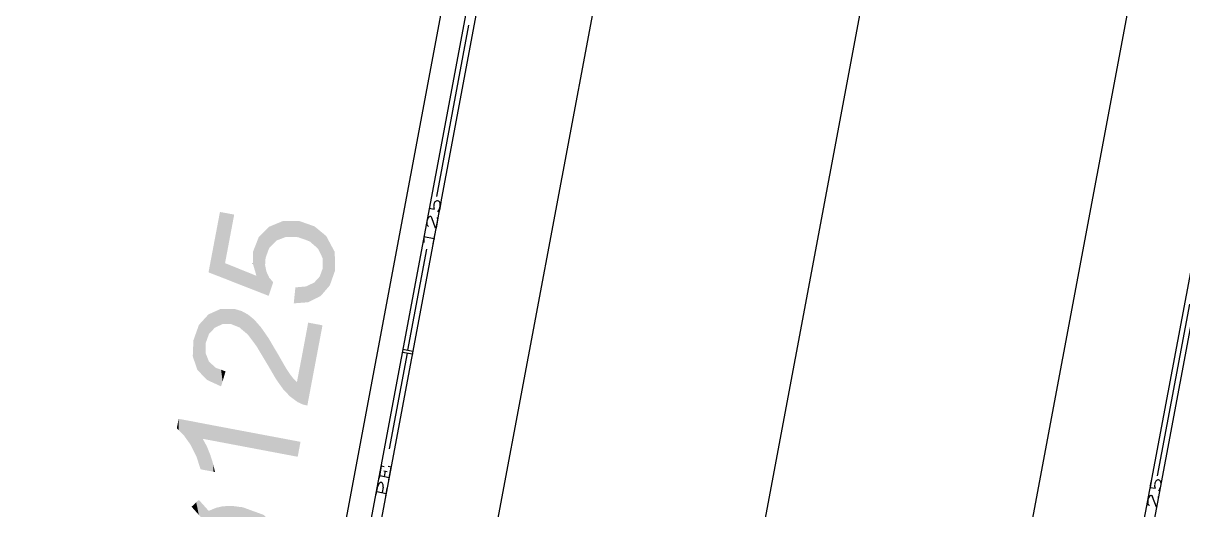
# Model space of a CAD drawing. Header units: inches. Extents: x 0.0008 to 0.0144, y 0.0003 to 0.0113.
# Drawn here: x 0.005871 to 0.006425, y 0.003539 to 0.003772 of the extents above; entities that cross this region are included whole.
import ezdxf

# ---------------------------------------------------------------- set-up
doc = ezdxf.new("R2010")
doc.units = ezdxf.units.IN
doc.header["$MEASUREMENT"] = 0
doc.linetypes.add('STRICHPUNKT', pattern=[25.4, 12.7, -6.35, 0, -6.35])
doc.layers.add('Standard', color=7, linetype='Continuous')

# ---------------------------------------------------------------- blocks, each defined once
blk = doc.blocks.new('*U655')
at = {"layer": 'Standard', "color": 4, "linetype": 'ByBlock'}
for points in [[(0.1512, 0.089891), (0.151179, 0.089946), (0.1512, 0.089966)], [(0.15122, 0.089868), (0.1512, 0.089966), (0.15122, 0.089985)], [(0.1512, 0.089891), (0.1512, 0.089966), (0.15122, 0.089868)], [(0.151252, 0.089832), (0.15122, 0.089985), (0.151252, 0.090015)], [(0.15122, 0.089868), (0.15122, 0.089985), (0.151252, 0.089832)], [(0.151252, 0.089832), (0.151252, 0.090015), (0.151273, 0.089808)], [(0.151273, 0.089084), (0.151273, 0.089991), (0.15128, 0.089078)], [(0.151179, 0.089914), (0.151163, 0.089932), (0.151179, 0.089946)], [(0.151179, 0.089914), (0.151179, 0.089946), (0.1512, 0.089891)], [(0.151387, 0.089681), (0.151371, 0.089881), (0.151387, 0.089888)], [(0.151455, 0.089605), (0.151387, 0.089888), (0.151455, 0.089916)], [(0.151387, 0.089681), (0.151387, 0.089888), (0.151455, 0.089605)], [(0.151463, 0.089596), (0.151455, 0.089916), (0.151463, 0.089919)], [(0.151455, 0.089605), (0.151455, 0.089916), (0.151463, 0.089596)], [(0.151499, 0.089556), (0.151463, 0.089919), (0.151499, 0.089927)], [(0.151463, 0.089596), (0.151463, 0.089919), (0.151499, 0.089556)], [(0.151544, 0.089746), (0.151499, 0.089927), (0.151544, 0.089938)], [(0.151561, 0.089749), (0.151544, 0.089938), (0.151561, 0.089938)], [(0.151609, 0.089753), (0.151561, 0.089938), (0.151609, 0.08994)], [(0.151611, 0.089754), (0.151609, 0.08994), (0.151611, 0.08994)], [(0.151611, 0.089754), (0.151611, 0.08994), (0.151629, 0.089753)], [(0.151629, 0.089753), (0.151611, 0.08994), (0.151629, 0.08994)], [(0.151657, 0.089752), (0.151629, 0.08994), (0.151657, 0.089941)], [(0.151629, 0.089753), (0.151629, 0.08994), (0.151657, 0.089752)], [(0.151657, 0.089752), (0.151657, 0.089941), (0.151675, 0.089751)], [(0.151675, 0.089751), (0.151675, 0.089939), (0.151742, 0.089741)], [(0.151742, 0.089741), (0.151742, 0.08993), (0.151747, 0.08974)], [(0.151747, 0.08974), (0.151747, 0.08993), (0.15177, 0.089733)], [(0.15177, 0.089733), (0.15177, 0.089927), (0.151784, 0.089728)], [(0.151784, 0.089728), (0.151784, 0.089925), (0.151865, 0.089702)], [(0.151865, 0.089702), (0.151865, 0.089896), (0.151891, 0.089693)], [(0.151891, 0.089693), (0.151891, 0.089886), (0.151922, 0.089683)], [(0.151922, 0.089683), (0.151922, 0.089875), (0.151939, 0.08967)], [(0.151939, 0.08967), (0.151939, 0.089869), (0.152, 0.089621)], [(0.152, 0.089621), (0.152, 0.089847), (0.152018, 0.089607)], [(0.152018, 0.089607), (0.152018, 0.08984), (0.152037, 0.089591)], [(0.152037, 0.089591), (0.152037, 0.089833), (0.152037, 0.089591)], [(0.152037, 0.089591), (0.152037, 0.089833), (0.152063, 0.08954)], [(0.1512, 0.089153), (0.151179, 0.089673), (0.1512, 0.089706)], [(0.15122, 0.089134), (0.1512, 0.089706), (0.15122, 0.089739)], [(0.1512, 0.089153), (0.1512, 0.089706), (0.15122, 0.089134)], [(0.151252, 0.089104), (0.15122, 0.089739), (0.151252, 0.089781)], [(0.15122, 0.089134), (0.15122, 0.089739), (0.151252, 0.089104)], [(0.151273, 0.089084), (0.151252, 0.089781), (0.151273, 0.089808)], [(0.151252, 0.089104), (0.151252, 0.089781), (0.151273, 0.089084)], [(0.151499, 0.089556), (0.151499, 0.089738), (0.151544, 0.089506)], [(0.151544, 0.089506), (0.151544, 0.089688), (0.151561, 0.089486)], [(0.152063, 0.08954), (0.152063, 0.089807), (0.152095, 0.089473)], [(0.152095, 0.089473), (0.152095, 0.089774), (0.152096, 0.089341)], [(0.152096, 0.088886), (0.152096, 0.089773), (0.152112, 0.088868)], [(0.151149, 0.089279), (0.151129, 0.089525), (0.151149, 0.089603)], [(0.151163, 0.089244), (0.151149, 0.089603), (0.151163, 0.089636)], [(0.151149, 0.089279), (0.151149, 0.089603), (0.151163, 0.089244)], [(0.151179, 0.089204), (0.151163, 0.089636), (0.151179, 0.089673)], [(0.151163, 0.089244), (0.151163, 0.089636), (0.151179, 0.089204)], [(0.151179, 0.089204), (0.151179, 0.089673), (0.1512, 0.089153)], [(0.151561, 0.089486), (0.151561, 0.089668), (0.151609, 0.089432)], [(0.151609, 0.089432), (0.151609, 0.089615), (0.151611, 0.08943)], [(0.151611, 0.08943), (0.151611, 0.089613), (0.151629, 0.08941)], [(0.151629, 0.08941), (0.151629, 0.089592), (0.151657, 0.089379)], [(0.151657, 0.089379), (0.151657, 0.089561), (0.151675, 0.089358)], [(0.151675, 0.089358), (0.151675, 0.089541), (0.151742, 0.089282)], [(0.151129, 0.08933), (0.151128, 0.089332), (0.151129, 0.089525)], [(0.151129, 0.08933), (0.151129, 0.089525), (0.151149, 0.089279)], [(0.15128, 0.089078), (0.15128, 0.089503), (0.151283, 0.089075)], [(0.151742, 0.089282), (0.151742, 0.089465), (0.151747, 0.089277)], [(0.151747, 0.089277), (0.151747, 0.08946), (0.15177, 0.089251)], [(0.15177, 0.089251), (0.15177, 0.089434), (0.151784, 0.089236)], [(0.151784, 0.089236), (0.151784, 0.089418), (0.151865, 0.089145)], [(0.151283, 0.089075), (0.151283, 0.089375), (0.151317, 0.089044)], [(0.151317, 0.089044), (0.151317, 0.089306), (0.151341, 0.089022)], [(0.151341, 0.089022), (0.151341, 0.089259), (0.151356, 0.089008)], [(0.151865, 0.089145), (0.151865, 0.089327), (0.151891, 0.089115)], [(0.152095, 0.088887), (0.152063, 0.089251), (0.152095, 0.089339)], [(0.152096, 0.088886), (0.152095, 0.089339), (0.152096, 0.089341)], [(0.152095, 0.088887), (0.152095, 0.089339), (0.152096, 0.088886)], [(0.151356, 0.089008), (0.151356, 0.089247), (0.151371, 0.089003)], [(0.151371, 0.089003), (0.151371, 0.089235), (0.151387, 0.088998)], [(0.151387, 0.088998), (0.151387, 0.089221), (0.151455, 0.088974)], [(0.151455, 0.088974), (0.151455, 0.089167), (0.151463, 0.088972)], [(0.151463, 0.088972), (0.151463, 0.089164), (0.151499, 0.088959)], [(0.151499, 0.088959), (0.151499, 0.089153), (0.151544, 0.088944)], [(0.151544, 0.088944), (0.151544, 0.089138), (0.151561, 0.088938)], [(0.151561, 0.088938), (0.151561, 0.089133), (0.151609, 0.088922)], [(0.151609, 0.088922), (0.151609, 0.089117), (0.151611, 0.088922)], [(0.151611, 0.088922), (0.151611, 0.089117), (0.151629, 0.08892)], [(0.151891, 0.088922), (0.151865, 0.089112), (0.151891, 0.089115)], [(0.152018, 0.088974), (0.152, 0.089176), (0.152018, 0.089197)], [(0.152037, 0.088952), (0.152018, 0.089197), (0.152037, 0.089221)], [(0.152018, 0.088974), (0.152018, 0.089197), (0.152037, 0.088952)], [(0.152063, 0.088923), (0.152037, 0.089221), (0.152063, 0.089251)], [(0.152037, 0.088952), (0.152037, 0.089221), (0.152037, 0.088952)], [(0.152037, 0.088952), (0.152037, 0.089221), (0.152037, 0.089221)], [(0.152037, 0.088952), (0.152037, 0.089221), (0.152063, 0.088923)], [(0.152063, 0.088923), (0.152063, 0.089251), (0.152095, 0.088887)], [(0.151629, 0.08892), (0.151629, 0.089111), (0.151657, 0.088917)], [(0.151657, 0.088917), (0.151657, 0.089108), (0.151675, 0.088915)], [(0.151675, 0.088915), (0.151675, 0.089106), (0.151742, 0.088907)], [(0.151784, 0.08891), (0.15177, 0.089098), (0.151784, 0.0891)], [(0.151865, 0.088915), (0.151784, 0.0891), (0.151865, 0.089112)], [(0.152112, 0.088868), (0.152112, 0.089051), (0.152139, 0.088838)]]:
    blk.add_solid(points, dxfattribs=at)
at = {"layer": 'Standard', "color": 4, "linetype": 'ByBlock', "extrusion": (0, 0, -1)}
for points in [[(-0.151273, 0.089808), (-0.151252, 0.090015), (-0.151273, 0.089991)], [(-0.15128, 0.089078), (-0.151273, 0.089991), (-0.15128, 0.089983)], [(-0.15128, 0.089503), (-0.15128, 0.089983), (-0.151283, 0.08951)], [(-0.151283, 0.08951), (-0.15128, 0.089983), (-0.151283, 0.08998)], [(-0.151283, 0.08951), (-0.151283, 0.08998), (-0.151317, 0.089598)], [(-0.151317, 0.089598), (-0.151283, 0.08998), (-0.151317, 0.089942)], [(-0.151317, 0.089598), (-0.151317, 0.089942), (-0.151341, 0.089626)], [(-0.151341, 0.089626), (-0.151317, 0.089942), (-0.151341, 0.089915)], [(-0.151341, 0.089626), (-0.151341, 0.089915), (-0.151356, 0.089644)], [(-0.151356, 0.089644), (-0.151341, 0.089915), (-0.151356, 0.089898)], [(-0.151356, 0.089644), (-0.151356, 0.089898), (-0.151371, 0.089662)], [(-0.151371, 0.089662), (-0.151356, 0.089898), (-0.151371, 0.089881)], [(-0.151371, 0.089662), (-0.151371, 0.089881), (-0.151387, 0.089681)], [(-0.151499, 0.089738), (-0.151499, 0.089927), (-0.151544, 0.089746)], [(-0.151544, 0.089746), (-0.151544, 0.089938), (-0.151561, 0.089749)], [(-0.151561, 0.089749), (-0.151561, 0.089938), (-0.151609, 0.089753)], [(-0.151609, 0.089753), (-0.151609, 0.08994), (-0.151611, 0.089754)], [(-0.151675, 0.089751), (-0.151657, 0.089941), (-0.151675, 0.089939)], [(-0.151742, 0.089741), (-0.151675, 0.089939), (-0.151742, 0.08993)], [(-0.151747, 0.08974), (-0.151742, 0.08993), (-0.151747, 0.08993)], [(-0.15177, 0.089733), (-0.151747, 0.08993), (-0.15177, 0.089927)], [(-0.151784, 0.089728), (-0.15177, 0.089927), (-0.151784, 0.089925)], [(-0.151865, 0.089702), (-0.151784, 0.089925), (-0.151865, 0.089896)], [(-0.151891, 0.089693), (-0.151865, 0.089896), (-0.151891, 0.089886)], [(-0.151922, 0.089683), (-0.151891, 0.089886), (-0.151922, 0.089875)], [(-0.151939, 0.08967), (-0.151922, 0.089875), (-0.151939, 0.089869)], [(-0.152, 0.089621), (-0.151939, 0.089869), (-0.152, 0.089847)], [(-0.152018, 0.089607), (-0.152, 0.089847), (-0.152018, 0.08984)], [(-0.152037, 0.089591), (-0.152018, 0.08984), (-0.152037, 0.089833)], [(-0.152037, 0.089591), (-0.152037, 0.089833), (-0.152037, 0.089833)], [(-0.152063, 0.08954), (-0.152037, 0.089833), (-0.152063, 0.089807)], [(-0.151544, 0.089506), (-0.151499, 0.089738), (-0.151544, 0.089688)], [(-0.151561, 0.089486), (-0.151544, 0.089688), (-0.151561, 0.089668)], [(-0.152095, 0.089473), (-0.152063, 0.089807), (-0.152095, 0.089774)], [(-0.152096, 0.089341), (-0.152095, 0.089774), (-0.152096, 0.089773)], [(-0.152112, 0.088868), (-0.152096, 0.089773), (-0.152112, 0.089756)], [(-0.152112, 0.089051), (-0.152112, 0.089756), (-0.152139, 0.089088)], [(-0.152139, 0.089088), (-0.152112, 0.089756), (-0.152139, 0.089729)], [(-0.152139, 0.089088), (-0.152139, 0.089729), (-0.152195, 0.089168)], [(-0.152195, 0.089168), (-0.152139, 0.089729), (-0.152195, 0.089671)], [(-0.151609, 0.089432), (-0.151561, 0.089668), (-0.151609, 0.089615)], [(-0.151611, 0.08943), (-0.151609, 0.089615), (-0.151611, 0.089613)], [(-0.151629, 0.08941), (-0.151611, 0.089613), (-0.151629, 0.089592)], [(-0.151657, 0.089379), (-0.151629, 0.089592), (-0.151657, 0.089561)], [(-0.151675, 0.089358), (-0.151657, 0.089561), (-0.151675, 0.089541)], [(-0.151742, 0.089282), (-0.151675, 0.089541), (-0.151742, 0.089465)], [(-0.152195, 0.089168), (-0.152195, 0.089671), (-0.152197, 0.089171)], [(-0.152197, 0.089171), (-0.152195, 0.089671), (-0.152197, 0.089665)], [(-0.152197, 0.089171), (-0.152197, 0.089665), (-0.152228, 0.089263)], [(-0.152228, 0.089263), (-0.152197, 0.089665), (-0.152228, 0.089575)], [(-0.152228, 0.089263), (-0.152228, 0.089575), (-0.152246, 0.089318)], [(-0.152246, 0.089318), (-0.152228, 0.089575), (-0.152246, 0.089521)], [(-0.151283, 0.089075), (-0.15128, 0.089503), (-0.151283, 0.089375)], [(-0.151747, 0.089277), (-0.151742, 0.089465), (-0.151747, 0.08946)], [(-0.15177, 0.089251), (-0.151747, 0.08946), (-0.15177, 0.089434)], [(-0.151784, 0.089236), (-0.15177, 0.089434), (-0.151784, 0.089418)], [(-0.151865, 0.089145), (-0.151784, 0.089418), (-0.151865, 0.089327)], [(-0.152246, 0.089318), (-0.152246, 0.089521), (-0.152252, 0.089503)], [(-0.151317, 0.089044), (-0.151283, 0.089375), (-0.151317, 0.089306)], [(-0.151341, 0.089022), (-0.151317, 0.089306), (-0.151341, 0.089259)], [(-0.151356, 0.089008), (-0.151341, 0.089259), (-0.151356, 0.089247)], [(-0.151891, 0.089115), (-0.151865, 0.089327), (-0.151891, 0.089298)], [(-0.151891, 0.088922), (-0.151891, 0.089298), (-0.151922, 0.088931)], [(-0.151922, 0.088931), (-0.151891, 0.089298), (-0.151922, 0.089263)], [(-0.151922, 0.088931), (-0.151922, 0.089263), (-0.151939, 0.088936)], [(-0.151939, 0.088936), (-0.151922, 0.089263), (-0.151939, 0.089244)], [(-0.151371, 0.089003), (-0.151356, 0.089247), (-0.151371, 0.089235)], [(-0.151387, 0.088998), (-0.151371, 0.089235), (-0.151387, 0.089221)], [(-0.151455, 0.088974), (-0.151387, 0.089221), (-0.151455, 0.089167)], [(-0.151463, 0.088972), (-0.151455, 0.089167), (-0.151463, 0.089164)], [(-0.151499, 0.088959), (-0.151463, 0.089164), (-0.151499, 0.089153)], [(-0.151544, 0.088944), (-0.151499, 0.089153), (-0.151544, 0.089138)], [(-0.151561, 0.088938), (-0.151544, 0.089138), (-0.151561, 0.089133)], [(-0.151609, 0.088922), (-0.151561, 0.089133), (-0.151609, 0.089117)], [(-0.151611, 0.088922), (-0.151609, 0.089117), (-0.151611, 0.089117)], [(-0.151629, 0.08892), (-0.151611, 0.089117), (-0.151629, 0.089111)], [(-0.151939, 0.088936), (-0.151939, 0.089244), (-0.152, 0.088965)], [(-0.152, 0.088965), (-0.151939, 0.089244), (-0.152, 0.089176)], [(-0.152, 0.088965), (-0.152, 0.089176), (-0.152018, 0.088974)], [(-0.151657, 0.088917), (-0.151629, 0.089111), (-0.151657, 0.089108)], [(-0.151675, 0.088915), (-0.151657, 0.089108), (-0.151675, 0.089106)], [(-0.151742, 0.088907), (-0.151675, 0.089106), (-0.151742, 0.0891)], [(-0.151742, 0.088907), (-0.151742, 0.0891), (-0.151747, 0.088907)], [(-0.151747, 0.088907), (-0.151742, 0.0891), (-0.151747, 0.0891)], [(-0.151747, 0.088907), (-0.151747, 0.0891), (-0.15177, 0.088909)], [(-0.15177, 0.088909), (-0.151747, 0.0891), (-0.15177, 0.089098)], [(-0.15177, 0.088909), (-0.15177, 0.089098), (-0.151784, 0.08891)], [(-0.151784, 0.08891), (-0.151784, 0.0891), (-0.151865, 0.088915)], [(-0.151865, 0.088915), (-0.151865, 0.089112), (-0.151891, 0.088922)], [(-0.152139, 0.088838), (-0.152112, 0.089051), (-0.152139, 0.089021)], [(-0.152139, 0.088838), (-0.152139, 0.089021), (-0.152195, 0.08889)], [(-0.152195, 0.08889), (-0.152139, 0.089021), (-0.152195, 0.088957)], [(-0.152195, 0.08889), (-0.152195, 0.088957), (-0.152197, 0.088892)], [(-0.152197, 0.088892), (-0.152195, 0.088957), (-0.152197, 0.088954)], [(-0.152197, 0.088892), (-0.152197, 0.088954), (-0.152228, 0.088919)]]:
    blk.add_solid(points, dxfattribs=at)
blk = doc.blocks.new('*U656')
at = {"layer": 'Standard', "color": 4, "linetype": 'ByBlock'}
for points in [[(0.151006, 0.090861), (0.150984, 0.090882), (0.151006, 0.090999)], [(0.151006, 0.090861), (0.151006, 0.090999), (0.151069, 0.090799)], [(0.151069, 0.090799), (0.151069, 0.090987), (0.151151, 0.090684)], [(0.151151, 0.090684), (0.151151, 0.090972), (0.151222, 0.090543)], [(0.151222, 0.090543), (0.151222, 0.090958), (0.151273, 0.090386)], [(0.151273, 0.090386), (0.151273, 0.090948), (0.151299, 0.090381)], [(0.151299, 0.090756), (0.151299, 0.090944), (0.151347, 0.090747)], [(0.151347, 0.090747), (0.151347, 0.090934), (0.151391, 0.090739)], [(0.151391, 0.090739), (0.151391, 0.090926), (0.151426, 0.090732)], [(0.151426, 0.090732), (0.151426, 0.090919), (0.151448, 0.090728)], [(0.151448, 0.090728), (0.151448, 0.090915), (0.152452, 0.090538)], [(0.152452, 0.090538), (0.151448, 0.090915), (0.152452, 0.090726)], [(0.151299, 0.090381), (0.151299, 0.090756), (0.151347, 0.090372)], [(0.151347, 0.090372), (0.151347, 0.090669), (0.151391, 0.090364)], [(0.151391, 0.090364), (0.151391, 0.090561), (0.151426, 0.090357)], [(0.151426, 0.090357), (0.151426, 0.09045), (0.151448, 0.090353)]]:
    blk.add_solid(points, dxfattribs=at)
at = {"layer": 'Standard', "color": 4, "linetype": 'ByBlock', "extrusion": (0, 0, -1)}
for points in [[(-0.151069, 0.090799), (-0.151006, 0.090999), (-0.151069, 0.090987)], [(-0.151151, 0.090684), (-0.151069, 0.090987), (-0.151151, 0.090972)], [(-0.151222, 0.090543), (-0.151151, 0.090972), (-0.151222, 0.090958)], [(-0.151273, 0.090386), (-0.151222, 0.090958), (-0.151273, 0.090948)], [(-0.151299, 0.090381), (-0.151273, 0.090948), (-0.151299, 0.090944)], [(-0.151347, 0.090747), (-0.151299, 0.090944), (-0.151347, 0.090934)], [(-0.151391, 0.090739), (-0.151347, 0.090934), (-0.151391, 0.090926)], [(-0.151426, 0.090732), (-0.151391, 0.090926), (-0.151426, 0.090919)], [(-0.151448, 0.090728), (-0.151426, 0.090919), (-0.151448, 0.090915)], [(-0.151347, 0.090372), (-0.151299, 0.090756), (-0.151347, 0.090669)], [(-0.151391, 0.090364), (-0.151347, 0.090669), (-0.151391, 0.090561)], [(-0.152452, 0.090538), (-0.152452, 0.090726), (-0.152486, 0.090719)], [(-0.151426, 0.090357), (-0.151391, 0.090561), (-0.151426, 0.09045)]]:
    blk.add_solid(points, dxfattribs=at)
blk = doc.blocks.new('*U657')
at = {"layer": 'Standard', "color": 4, "linetype": 'ByBlock'}
for points in [[(0.151333, 0.091488), (0.151251, 0.092137), (0.151333, 0.092228)], [(0.151335, 0.09192), (0.151333, 0.092228), (0.151335, 0.09223)], [(0.151348, 0.091954), (0.151335, 0.09223), (0.151348, 0.092244)], [(0.151367, 0.092008), (0.151348, 0.092244), (0.151367, 0.092265)], [(0.151374, 0.092027), (0.151367, 0.092265), (0.151374, 0.092269)], [(0.151447, 0.092106), (0.151374, 0.092269), (0.151447, 0.092302)], [(0.151374, 0.092028), (0.151374, 0.092269), (0.151374, 0.092269)], [(0.151456, 0.09211), (0.151447, 0.092302), (0.151456, 0.092306)], [(0.151516, 0.092138), (0.151456, 0.092306), (0.151516, 0.092333)], [(0.151522, 0.09214), (0.151516, 0.092333), (0.151522, 0.092333)], [(0.15154, 0.092149), (0.151522, 0.092333), (0.15154, 0.092333)], [(0.151576, 0.092149), (0.15154, 0.092333), (0.151576, 0.092333)], [(0.151643, 0.092149), (0.151576, 0.092333), (0.151643, 0.092334)], [(0.151643, 0.092149), (0.151643, 0.092334), (0.151682, 0.092133)], [(0.151682, 0.092133), (0.151643, 0.092334), (0.151682, 0.092334)], [(0.151682, 0.092133), (0.151682, 0.092334), (0.151745, 0.092108)], [(0.151745, 0.092108), (0.151745, 0.092315), (0.151768, 0.092088)], [(0.151768, 0.092088), (0.151768, 0.092309), (0.151845, 0.092023)], [(0.151845, 0.092023), (0.151845, 0.092267), (0.151849, 0.092018)], [(0.151849, 0.092018), (0.151849, 0.092265), (0.151928, 0.091913)], [(0.151233, 0.091596), (0.151186, 0.091952), (0.151233, 0.092084)], [(0.151251, 0.091576), (0.151233, 0.092084), (0.151251, 0.092137)], [(0.151233, 0.091596), (0.151233, 0.092084), (0.151251, 0.091576)], [(0.151251, 0.091576), (0.151251, 0.092137), (0.151333, 0.091488)], [(0.151928, 0.091913), (0.151928, 0.0922), (0.151956, 0.091874)], [(0.151956, 0.091874), (0.151956, 0.092167), (0.152006, 0.09179)], [(0.152006, 0.09179), (0.152006, 0.09211), (0.152096, 0.09164)], [(0.152569, 0.091159), (0.152506, 0.091776), (0.152569, 0.092112)], [(0.152579, 0.091214), (0.152569, 0.092112), (0.152579, 0.092167)], [(0.151186, 0.091733), (0.151178, 0.091758), (0.151186, 0.091952)], [(0.151186, 0.091733), (0.151186, 0.091952), (0.151233, 0.091596)], [(0.152096, 0.09164), (0.152096, 0.091981), (0.152098, 0.091636)], [(0.152098, 0.091636), (0.152098, 0.091978), (0.152189, 0.09148)], [(0.151333, 0.091488), (0.151333, 0.091798), (0.151335, 0.091486)], [(0.151335, 0.091486), (0.151335, 0.091793), (0.151348, 0.091473)], [(0.152189, 0.09148), (0.152189, 0.091823), (0.152213, 0.091446)], [(0.151348, 0.091473), (0.151348, 0.091762), (0.151367, 0.091464)], [(0.151367, 0.091464), (0.151367, 0.091713), (0.151374, 0.09146)], [(0.151374, 0.09146), (0.151374, 0.091696), (0.151374, 0.09146)], [(0.151374, 0.09146), (0.151374, 0.091695), (0.151447, 0.091427)], [(0.152213, 0.091446), (0.152213, 0.091783), (0.152274, 0.09136)], [(0.152274, 0.09136), (0.152274, 0.091677), (0.152302, 0.09133)], [(0.152506, 0.091176), (0.152447, 0.091468), (0.152506, 0.091776)], [(0.152506, 0.091176), (0.152506, 0.091776), (0.152569, 0.091159)], [(0.151447, 0.091427), (0.151447, 0.091627), (0.151456, 0.091423)], [(0.151456, 0.091423), (0.151456, 0.091619), (0.151516, 0.091395)], [(0.151516, 0.091395), (0.151516, 0.091597), (0.151522, 0.091393)], [(0.152302, 0.09133), (0.152302, 0.091627), (0.152358, 0.091271)], [(0.152358, 0.091271), (0.152358, 0.091541), (0.15236, 0.09127)], [(0.15236, 0.09127), (0.15236, 0.091538), (0.1524, 0.09124)], [(0.1524, 0.09124), (0.1524, 0.091487), (0.152443, 0.091208)], [(0.152447, 0.091204), (0.152443, 0.091444), (0.152447, 0.091468)], [(0.152443, 0.091208), (0.152443, 0.091444), (0.152447, 0.091204)], [(0.152447, 0.091204), (0.152447, 0.091468), (0.152506, 0.091176)]]:
    blk.add_solid(points, dxfattribs=at)
at = {"layer": 'Standard', "color": 4, "linetype": 'ByBlock', "extrusion": (0, 0, -1)}
for points in [[(-0.151333, 0.091798), (-0.151333, 0.092228), (-0.151335, 0.09192)], [(-0.151335, 0.09192), (-0.151335, 0.09223), (-0.151348, 0.091954)], [(-0.151348, 0.091954), (-0.151348, 0.092244), (-0.151367, 0.092008)], [(-0.151367, 0.092008), (-0.151367, 0.092265), (-0.151374, 0.092027)], [(-0.151374, 0.092027), (-0.151374, 0.092269), (-0.151374, 0.092028)], [(-0.151374, 0.092028), (-0.151374, 0.092269), (-0.151447, 0.092106)], [(-0.151447, 0.092106), (-0.151447, 0.092302), (-0.151456, 0.09211)], [(-0.151456, 0.09211), (-0.151456, 0.092306), (-0.151516, 0.092138)], [(-0.151516, 0.092138), (-0.151516, 0.092333), (-0.151522, 0.09214)], [(-0.151522, 0.09214), (-0.151522, 0.092333), (-0.15154, 0.092149)], [(-0.15154, 0.092149), (-0.15154, 0.092333), (-0.151576, 0.092149)], [(-0.151576, 0.092149), (-0.151576, 0.092333), (-0.151643, 0.092149)], [(-0.151745, 0.092108), (-0.151682, 0.092334), (-0.151745, 0.092315)], [(-0.151768, 0.092088), (-0.151745, 0.092315), (-0.151768, 0.092309)], [(-0.151845, 0.092023), (-0.151768, 0.092309), (-0.151845, 0.092267)], [(-0.151849, 0.092018), (-0.151845, 0.092267), (-0.151849, 0.092265)], [(-0.151928, 0.091913), (-0.151849, 0.092265), (-0.151928, 0.0922)], [(-0.151956, 0.091874), (-0.151928, 0.0922), (-0.151956, 0.092167)], [(-0.152006, 0.09179), (-0.151956, 0.092167), (-0.152006, 0.09211)], [(-0.152096, 0.09164), (-0.152006, 0.09211), (-0.152096, 0.091981)], [(-0.152569, 0.091159), (-0.152569, 0.092112), (-0.152579, 0.091214)], [(-0.152579, 0.091214), (-0.152579, 0.092167), (-0.152753, 0.092134)], [(-0.152098, 0.091636), (-0.152096, 0.091981), (-0.152098, 0.091978)], [(-0.152189, 0.09148), (-0.152098, 0.091978), (-0.152189, 0.091823)], [(-0.151335, 0.091486), (-0.151333, 0.091798), (-0.151335, 0.091793)], [(-0.151348, 0.091473), (-0.151335, 0.091793), (-0.151348, 0.091762)], [(-0.152213, 0.091446), (-0.152189, 0.091823), (-0.152213, 0.091783)], [(-0.151367, 0.091464), (-0.151348, 0.091762), (-0.151367, 0.091713)], [(-0.151374, 0.09146), (-0.151367, 0.091713), (-0.151374, 0.091696)], [(-0.151374, 0.09146), (-0.151374, 0.091696), (-0.151374, 0.091695)], [(-0.151447, 0.091427), (-0.151374, 0.091695), (-0.151447, 0.091627)], [(-0.152274, 0.09136), (-0.152213, 0.091783), (-0.152274, 0.091677)], [(-0.152302, 0.09133), (-0.152274, 0.091677), (-0.152302, 0.091627)], [(-0.151456, 0.091423), (-0.151447, 0.091627), (-0.151456, 0.091619)], [(-0.151516, 0.091395), (-0.151456, 0.091619), (-0.151516, 0.091597)], [(-0.151522, 0.091393), (-0.151516, 0.091597), (-0.151522, 0.091595)], [(-0.151522, 0.091393), (-0.151522, 0.091595), (-0.15154, 0.091453)], [(-0.15154, 0.091453), (-0.151522, 0.091595), (-0.15154, 0.091588)], [(-0.15154, 0.091453), (-0.15154, 0.091588), (-0.151576, 0.091575)], [(-0.152358, 0.091271), (-0.152302, 0.091627), (-0.152358, 0.091541)], [(-0.15236, 0.09127), (-0.152358, 0.091541), (-0.15236, 0.091538)], [(-0.1524, 0.09124), (-0.15236, 0.091538), (-0.1524, 0.091487)], [(-0.152443, 0.091208), (-0.1524, 0.091487), (-0.152443, 0.091444)]]:
    blk.add_solid(points, dxfattribs=at)
blk = doc.blocks.new('*U658')
at = {"layer": 'Standard', "color": 4, "linetype": 'ByBlock'}
for points in [[(0.151508, 0.092723), (0.151369, 0.092777), (0.151508, 0.09351)], [(0.151508, 0.092723), (0.151508, 0.09351), (0.15157, 0.092699)], [(0.152154, 0.093122), (0.152108, 0.093332), (0.152154, 0.093351)], [(0.152194, 0.093163), (0.152154, 0.093351), (0.152194, 0.093368)], [(0.152278, 0.093195), (0.152194, 0.093368), (0.152278, 0.093402)], [(0.152312, 0.093208), (0.152312, 0.093402), (0.152404, 0.093206)], [(0.152404, 0.093206), (0.152404, 0.0934), (0.152424, 0.093205)], [(0.152424, 0.093205), (0.152424, 0.0934), (0.152455, 0.093204)], [(0.152455, 0.093204), (0.152455, 0.0934), (0.152475, 0.093197)], [(0.152475, 0.093197), (0.152475, 0.093399), (0.152552, 0.09317)], [(0.152552, 0.09317), (0.152552, 0.093372), (0.15258, 0.093159)], [(0.15258, 0.093159), (0.15258, 0.093362), (0.152597, 0.093153)], [(0.152597, 0.093153), (0.152597, 0.093356), (0.152651, 0.093106)], [(0.152651, 0.093106), (0.152651, 0.093337), (0.152656, 0.093102)], [(0.151978, 0.092539), (0.151951, 0.093133), (0.151978, 0.093203)], [(0.152056, 0.092509), (0.151978, 0.093203), (0.152056, 0.093281)], [(0.151978, 0.092539), (0.151978, 0.093203), (0.152056, 0.092509)], [(0.152062, 0.092953), (0.152056, 0.093281), (0.152062, 0.093287)], [(0.152072, 0.09298), (0.152062, 0.093287), (0.152072, 0.093297)], [(0.152099, 0.093054), (0.152072, 0.093297), (0.152099, 0.093325)], [(0.152105, 0.093069), (0.152099, 0.093325), (0.152105, 0.093331)], [(0.152106, 0.093071), (0.152105, 0.093331), (0.152106, 0.093332)], [(0.152108, 0.093076), (0.152106, 0.093332), (0.152108, 0.093332)], [(0.152656, 0.093102), (0.152656, 0.093335), (0.152699, 0.093064)], [(0.152699, 0.093064), (0.152699, 0.0933), (0.15272, 0.093022)], [(0.15272, 0.093022), (0.15272, 0.093283), (0.15273, 0.093001)], [(0.15273, 0.093001), (0.15273, 0.093274), (0.152754, 0.09295)], [(0.152754, 0.09295), (0.152754, 0.093254), (0.152756, 0.092825)], [(0.151951, 0.092735), (0.151911, 0.093031), (0.151951, 0.093133)], [(0.151951, 0.09255), (0.151951, 0.093133), (0.151978, 0.092539)], [(0.151911, 0.092871), (0.151907, 0.092884), (0.151911, 0.093031)], [(0.151911, 0.092871), (0.151911, 0.093031), (0.151951, 0.092735)], [(0.15157, 0.092699), (0.15157, 0.092889), (0.151681, 0.092655)], [(0.151681, 0.092655), (0.151681, 0.092844), (0.151907, 0.092567)], [(0.152056, 0.092509), (0.152056, 0.092867), (0.152062, 0.092506)], [(0.152062, 0.092506), (0.152062, 0.092839), (0.152072, 0.092502)], [(0.152072, 0.092502), (0.152072, 0.092787), (0.152099, 0.092492)], [(0.152754, 0.092517), (0.15273, 0.092755), (0.152754, 0.092821)], [(0.152756, 0.092519), (0.152754, 0.092821), (0.152756, 0.092825)], [(0.151907, 0.092567), (0.151907, 0.092753), (0.151911, 0.092565)], [(0.151911, 0.092565), (0.151911, 0.092751), (0.151951, 0.09255)], [(0.152651, 0.09245), (0.152597, 0.092627), (0.152651, 0.092652)], [(0.152656, 0.092452), (0.152651, 0.092652), (0.152656, 0.092657)], [(0.152699, 0.092473), (0.152656, 0.092657), (0.152699, 0.092704)], [(0.15272, 0.092484), (0.152699, 0.092704), (0.15272, 0.092727)], [(0.15273, 0.092489), (0.15272, 0.092727), (0.15273, 0.092755)], [(0.152455, 0.092405), (0.152424, 0.092594), (0.152455, 0.092597)], [(0.152475, 0.092406), (0.152455, 0.092597), (0.152475, 0.092599)], [(0.152552, 0.092412), (0.152475, 0.092599), (0.152552, 0.092606)], [(0.15258, 0.092414), (0.152552, 0.092606), (0.15258, 0.092619)], [(0.152597, 0.092423), (0.15258, 0.092619), (0.152597, 0.092627)]]:
    blk.add_solid(points, dxfattribs=at)
at = {"layer": 'Standard', "color": 4, "linetype": 'ByBlock', "extrusion": (0, 0, -1)}
for points in [[(-0.15157, 0.092699), (-0.151508, 0.09351), (-0.15157, 0.093499)], [(-0.15157, 0.092889), (-0.15157, 0.093499), (-0.151681, 0.093478)], [(-0.152154, 0.093122), (-0.152154, 0.093351), (-0.152194, 0.093163)], [(-0.152194, 0.093163), (-0.152194, 0.093368), (-0.152278, 0.093195)], [(-0.152278, 0.093195), (-0.152278, 0.093402), (-0.152312, 0.093208)], [(-0.152312, 0.093208), (-0.152278, 0.093402), (-0.152312, 0.093402)], [(-0.152404, 0.093206), (-0.152312, 0.093402), (-0.152404, 0.0934)], [(-0.152424, 0.093205), (-0.152404, 0.0934), (-0.152424, 0.0934)], [(-0.152455, 0.093204), (-0.152424, 0.0934), (-0.152455, 0.0934)], [(-0.152475, 0.093197), (-0.152455, 0.0934), (-0.152475, 0.093399)], [(-0.152552, 0.09317), (-0.152475, 0.093399), (-0.152552, 0.093372)], [(-0.15258, 0.093159), (-0.152552, 0.093372), (-0.15258, 0.093362)], [(-0.152597, 0.093153), (-0.15258, 0.093362), (-0.152597, 0.093356)], [(-0.152651, 0.093106), (-0.152597, 0.093356), (-0.152651, 0.093337)], [(-0.152656, 0.093102), (-0.152651, 0.093337), (-0.152656, 0.093335)], [(-0.152056, 0.092867), (-0.152056, 0.093281), (-0.152062, 0.092953)], [(-0.152062, 0.092953), (-0.152062, 0.093287), (-0.152072, 0.09298)], [(-0.152072, 0.09298), (-0.152072, 0.093297), (-0.152099, 0.093054)], [(-0.152099, 0.093054), (-0.152099, 0.093325), (-0.152105, 0.093069)], [(-0.152105, 0.093069), (-0.152105, 0.093331), (-0.152106, 0.093071)], [(-0.152106, 0.093071), (-0.152106, 0.093332), (-0.152108, 0.093076)], [(-0.152108, 0.093076), (-0.152108, 0.093332), (-0.152154, 0.093122)], [(-0.152699, 0.093064), (-0.152656, 0.093335), (-0.152699, 0.0933)], [(-0.15272, 0.093022), (-0.152699, 0.0933), (-0.15272, 0.093283)], [(-0.15273, 0.093001), (-0.15272, 0.093283), (-0.15273, 0.093274)], [(-0.152754, 0.09295), (-0.15273, 0.093274), (-0.152754, 0.093254)], [(-0.152756, 0.092825), (-0.152754, 0.093254), (-0.152756, 0.093253)], [(-0.152756, 0.092519), (-0.152756, 0.093253), (-0.152799, 0.092569)], [(-0.152799, 0.092569), (-0.152756, 0.093253), (-0.152799, 0.093217)], [(-0.152799, 0.092569), (-0.152799, 0.093217), (-0.152842, 0.092619)], [(-0.152842, 0.092619), (-0.152799, 0.093217), (-0.152842, 0.093136)], [(-0.152842, 0.092619), (-0.152842, 0.093136), (-0.152902, 0.092789)], [(-0.152902, 0.092789), (-0.152842, 0.093136), (-0.152902, 0.093024)], [(-0.152902, 0.092789), (-0.152902, 0.093024), (-0.152905, 0.092797)], [(-0.151681, 0.092655), (-0.15157, 0.092889), (-0.151681, 0.092844)], [(-0.151907, 0.092567), (-0.151681, 0.092844), (-0.151907, 0.092753)], [(-0.152062, 0.092506), (-0.152056, 0.092867), (-0.152062, 0.092839)], [(-0.152072, 0.092502), (-0.152062, 0.092839), (-0.152072, 0.092787)], [(-0.152099, 0.092492), (-0.152072, 0.092787), (-0.152099, 0.092728)], [(-0.152754, 0.092517), (-0.152754, 0.092821), (-0.152756, 0.092519)], [(-0.151911, 0.092565), (-0.151907, 0.092753), (-0.151911, 0.092751)], [(-0.151951, 0.09255), (-0.151911, 0.092751), (-0.151951, 0.092735)], [(-0.152099, 0.092492), (-0.152099, 0.092728), (-0.152105, 0.092509)], [(-0.152105, 0.092509), (-0.152099, 0.092728), (-0.152105, 0.092715)], [(-0.152105, 0.092509), (-0.152105, 0.092715), (-0.152106, 0.092512)], [(-0.152106, 0.092512), (-0.152105, 0.092715), (-0.152106, 0.092714)], [(-0.152106, 0.092512), (-0.152106, 0.092714), (-0.152108, 0.092518)], [(-0.152108, 0.092518), (-0.152106, 0.092714), (-0.152108, 0.092712)], [(-0.152108, 0.092518), (-0.152108, 0.092712), (-0.152154, 0.092657)], [(-0.152651, 0.09245), (-0.152651, 0.092652), (-0.152656, 0.092452)], [(-0.152656, 0.092452), (-0.152656, 0.092657), (-0.152699, 0.092473)], [(-0.152699, 0.092473), (-0.152699, 0.092704), (-0.15272, 0.092484)], [(-0.15272, 0.092484), (-0.15272, 0.092727), (-0.15273, 0.092489)], [(-0.15273, 0.092489), (-0.15273, 0.092755), (-0.152754, 0.092517)], [(-0.152424, 0.092402), (-0.152404, 0.092401), (-0.152424, 0.092594)], [(-0.152424, 0.092402), (-0.152424, 0.092594), (-0.152455, 0.092405)], [(-0.152455, 0.092405), (-0.152455, 0.092597), (-0.152475, 0.092406)], [(-0.152475, 0.092406), (-0.152475, 0.092599), (-0.152552, 0.092412)], [(-0.152552, 0.092412), (-0.152552, 0.092606), (-0.15258, 0.092414)], [(-0.15258, 0.092414), (-0.15258, 0.092619), (-0.152597, 0.092423)], [(-0.152597, 0.092423), (-0.152597, 0.092627), (-0.152651, 0.09245)]]:
    blk.add_solid(points, dxfattribs=at)

msp = doc.modelspace()

# ---------------------------------------------------------------- linework, layer by layer
at = {"layer": 'Standard', "color": 4, "linetype": 'STRICHPUNKT'}
msp.add_line((0.00645929, 0.00478156), (0.00578856, 0.00120618), dxfattribs=at)
at = {"layer": 'Standard', "color": 100, "linetype": 'ByBlock'}
msp.add_line((0.00622738, 0.00461319), (0.00563396, 0.00144872), dxfattribs=at)
at = {"layer": 'Standard', "color": 51, "linetype": 'ByBlock'}
for p, q in [((0.00623899, 0.00461136), (0.00596511, 0.00315087)), ((0.00597086, 0.0031548), (0.0062442, 0.00461242)), ((0.00657454, 0.00443009), (0.00632291, 0.00308876)), ((0.00622728, 0.00255227), (0.00657901, 0.00442721))]:
    msp.add_line(p, q, dxfattribs=at)
at = {"layer": 'Standard', "color": 2, "linetype": 'ByBlock'}
for p, q in [((0.006296, 0.0045925), (0.005704, 0.00143559)), ((0.00595061, 0.00138899), (0.0065247, 0.00444804))]:
    msp.add_line(p, q, dxfattribs=at)
at = {"layer": 'Standard', "color": 7, "linetype": 'ByBlock'}
for p, q in [((0.00606849, 0.00368883), (0.00608385, 0.00377079)), ((0.00607047, 0.00368605), (0.00606977, 0.00368234)), ((0.00606495, 0.00368324), (0.00606728, 0.00368281)), ((0.00606977, 0.00368234), (0.00606978, 0.00368234)), ((0.00606457, 0.00367892), (0.0060644, 0.0036787)), ((0.0060679, 0.0036738), (0.0060661, 0.0036787)), ((0.00606908, 0.00367862), (0.00606816, 0.00367375)), ((0.0060686, 0.00367871), (0.00606908, 0.00367862)), ((0.0060687, 0.00367658), (0.0060686, 0.00367602)), ((0.00606237, 0.00366949), (0.00606234, 0.00366691)), ((0.00606721, 0.00366864), (0.00606238, 0.00366955)), ((0.00606677, 0.00366632), (0.00606768, 0.00367119)), ((0.00606816, 0.00367375), (0.0060679, 0.0036738)), ((0.00605473, 0.00361546), (0.00606379, 0.00366375)), ((0.00606721, 0.00366864), (0.0060672, 0.00366858)), ((0.00606721, 0.00366864), (0.00606721, 0.00366864)), ((0.00641306, 0.00355546), (0.00642844, 0.00363741)), ((0.00604589, 0.00356833), (0.00605447, 0.00361407)), ((0.00605206, 0.00361452), (0.00605689, 0.00361362)), ((0.00605232, 0.00361591), (0.00605715, 0.00361501)), ((0.00605715, 0.00361501), (0.00605716, 0.00361501)), ((0.00605689, 0.00361362), (0.0060569, 0.00361361)), ((0.00604108, 0.00355433), (0.00604217, 0.00356014)), ((0.00604217, 0.00356014), (0.00604336, 0.00355991)), ((0.00604674, 0.00355952), (0.0060453, 0.00355979)), ((0.00604561, 0.00355348), (0.00604674, 0.00355952)), ((0.0060413, 0.00355549), (0.00604583, 0.00355464)), ((0.00604321, 0.00355778), (0.00604476, 0.00355749)), ((0.00604348, 0.00355508), (0.00604396, 0.00355764)), ((0.0064102, 0.00355359), (0.00640951, 0.00354987)), ((0.00603961, 0.00354644), (0.00604035, 0.00355038)), ((0.00603987, 0.00354783), (0.00604439, 0.00354698)), ((0.00604284, 0.00354992), (0.00604236, 0.00354736)), ((0.00604413, 0.00354559), (0.00604487, 0.00354954)), ((0.00640951, 0.00354987), (0.00641185, 0.00354943)), ((0.00640989, 0.00355238), (0.00640989, 0.0035524)), ((0.00640881, 0.00354616), (0.00640789, 0.00354128)), ((0.00640872, 0.00354617), (0.00640881, 0.00354616)), ((0.00640914, 0.00354555), (0.00640896, 0.00354533)), ((0.00641246, 0.00354042), (0.00641067, 0.00354533)), ((0.00641317, 0.00354534), (0.00641356, 0.00354527)), ((0.00640789, 0.00354128), (0.00640781, 0.0035413)), ((0.00641264, 0.00354039), (0.00641246, 0.00354042))]:
    msp.add_line(p, q, dxfattribs=at)
for points in [[(0.0060679, 0.00368653), (0.00606766, 0.00368627), (0.00606745, 0.00368596), (0.00606727, 0.0036856), (0.00606714, 0.00368521), (0.00606707, 0.0036848), (0.00606704, 0.00368439)], [(0.00606927, 0.00368674), (0.00606893, 0.00368682), (0.00606859, 0.0036868), (0.00606823, 0.00368669), (0.00606789, 0.00368647)], [(0.00607016, 0.00368484), (0.00607013, 0.00368528), (0.00607006, 0.00368569), (0.00606992, 0.00368606), (0.00606974, 0.00368636), (0.00606952, 0.00368659), (0.00606927, 0.00368674)], [(0.00606702, 0.00368427), (0.00606704, 0.00368376), (0.00606713, 0.00368329), (0.00606729, 0.00368287)], [(0.00606895, 0.00368158), (0.00606929, 0.003682), (0.00606959, 0.00368251), (0.00606983, 0.00368307), (0.00607002, 0.00368367), (0.00607013, 0.0036843), (0.00607018, 0.00368493)], [(0.00606376, 0.00367692), (0.00606374, 0.0036763), (0.00606381, 0.00367571)], [(0.00606379, 0.00367559), (0.00606388, 0.0036753), (0.00606401, 0.00367505), (0.00606417, 0.00367486), (0.00606436, 0.00367473), (0.00606457, 0.00367466)], [(0.00606438, 0.00367864), (0.00606417, 0.0036783), (0.006064, 0.00367791), (0.00606387, 0.00367749)], [(0.00606611, 0.00367875), (0.00606598, 0.00367898), (0.00606581, 0.00367915), (0.00606561, 0.00367926), (0.0060654, 0.00367931), (0.00606519, 0.00367928), (0.00606496, 0.0036792), (0.00606475, 0.00367904), (0.00606455, 0.00367883)], [(0.00641247, 0.00355316), (0.00641223, 0.0035529), (0.00641202, 0.00355259), (0.00641184, 0.00355223), (0.00641171, 0.00355184), (0.00641164, 0.00355142), (0.00641161, 0.00355101)], [(0.00641384, 0.00355336), (0.0064135, 0.00355344), (0.00641316, 0.00355343), (0.0064128, 0.00355331), (0.00641246, 0.0035531)], [(0.00641473, 0.00355149), (0.0064147, 0.00355193), (0.00641462, 0.00355233), (0.00641449, 0.00355269), (0.00641431, 0.00355299), (0.00641409, 0.00355322), (0.00641384, 0.00355337)], [(0.00604285, 0.00354992), (0.0060429, 0.00355033), (0.0060429, 0.00355073), (0.00604285, 0.00355112), (0.00604276, 0.00355146), (0.00604262, 0.00355176), (0.00604244, 0.00355199), (0.00604223, 0.00355215), (0.00604199, 0.00355224), (0.00604174, 0.00355224), (0.00604148, 0.00355217), (0.00604123, 0.00355202), (0.00604099, 0.00355179), (0.00604078, 0.0035515), (0.00604059, 0.00355117), (0.00604045, 0.00355079), (0.00604035, 0.00355038)], [(0.00640954, 0.00355053), (0.00640974, 0.00355116), (0.00640986, 0.00355181), (0.00640991, 0.00355246)], [(0.00641159, 0.00355089), (0.00641161, 0.00355038), (0.0064117, 0.00354991), (0.00641186, 0.0035495)], [(0.00641352, 0.0035482), (0.00641385, 0.00354861), (0.00641414, 0.00354909), (0.00641438, 0.00354962)], [(0.00640895, 0.00354527), (0.0064087, 0.00354485), (0.00640851, 0.00354437), (0.00640838, 0.00354386), (0.00640831, 0.00354334), (0.00640831, 0.00354282), (0.00640838, 0.00354234)], [(0.00640835, 0.00354221), (0.00640845, 0.00354192), (0.00640858, 0.00354168), (0.00640874, 0.00354149), (0.00640893, 0.00354136), (0.00640913, 0.00354129)], [(0.00641068, 0.00354538), (0.00641054, 0.0035456), (0.00641037, 0.00354578), (0.00641018, 0.00354589), (0.00640997, 0.00354593), (0.00640975, 0.00354591), (0.00640953, 0.00354582), (0.00640932, 0.00354567), (0.00640912, 0.00354546)]]:
    msp.add_lwpolyline(points, dxfattribs=at)

# ---------------------------------------------------------------- block references
at = {"layer": 'Standard', "color": 4, "linetype": 'ByBlock', "xscale": 0.03937007874015748, "yscale": 0.03937007874015748, "zscale": 0.03937007874015748}
for name in ['*U658', '*U657', '*U656', '*U655']:
    msp.add_blockref(name, (0, 0), dxfattribs=at)

doc.saveas('drawing.dxf')
